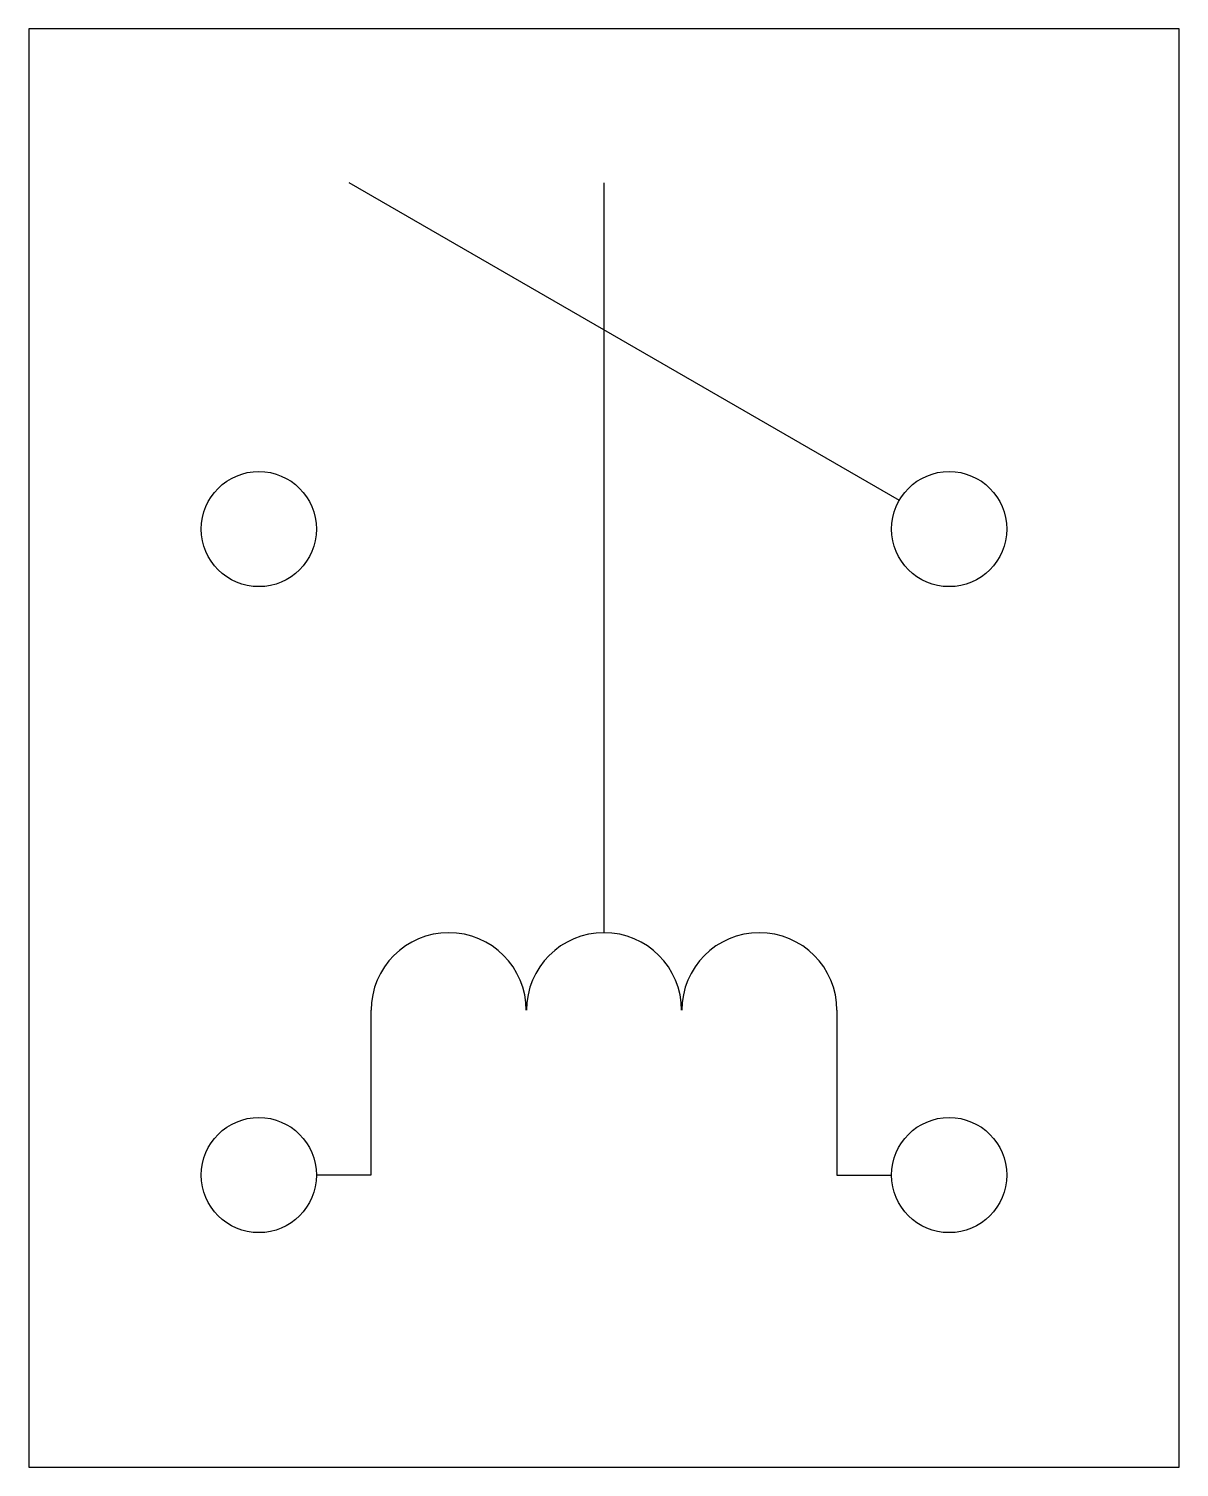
# Model space of a CAD drawing. Header units: millimetres. Extents: x -2927.22 to -2926.39, y 3711.48 to 3712.52.
import ezdxf

# ---------------------------------------------------------------- set-up
doc = ezdxf.new("R2010")
doc.units = ezdxf.units.MM
doc.header["$LTSCALE"] = 10
doc.layers.add('Ele_diagramas', color=2, linetype='Continuous')

msp = doc.modelspace()

# ---------------------------------------------------------------- linework, layer by layer
at = {"layer": 'Ele_diagramas', "color": 2}
for p, q in [((-2927.2222, 3712.5241), (-2927.2222, 3711.4824)), ((-2926.3889, 3712.5241), (-2927.2222, 3712.5241)), ((-2926.3889, 3711.4824), (-2926.3889, 3712.5241)), ((-2927.2222, 3711.4824), (-2926.3889, 3711.4824))]:
    msp.add_line(p, q, dxfattribs=at)
at = {"layer": 'Ele_diagramas', "color": 5}
msp.add_line((-2926.5916, 3712.1826), (-2926.99, 3712.4126), dxfattribs=at)
at = {"layer": 'Ele_diagramas', "color": 3}
for p, q in [((-2926.8055, 3711.8696), (-2926.8055, 3712.4126)), ((-2926.9743, 3711.8133), (-2926.9743, 3711.694)), ((-2926.6368, 3711.8133), (-2926.6368, 3711.694)), ((-2926.9743, 3711.694), (-2927.0139, 3711.694)), ((-2926.6368, 3711.694), (-2926.5972, 3711.694))]:
    msp.add_line(p, q, dxfattribs=at)
at = {"layer": 'Ele_diagramas', "color": 2}
for centre in [(-2927.0555, 3712.1618), (-2926.5555, 3712.1618), (-2927.0555, 3711.694), (-2926.5555, 3711.694)]:
    msp.add_circle(centre, 0.0417, dxfattribs=at)
at = {"layer": 'Ele_diagramas', "color": 3}
for centre in [(-2926.918, 3711.8133), (-2926.8055, 3711.8133), (-2926.693, 3711.8133)]:
    msp.add_arc(centre, 0.0562, 0, 180, dxfattribs=at)

doc.saveas('drawing.dxf')
